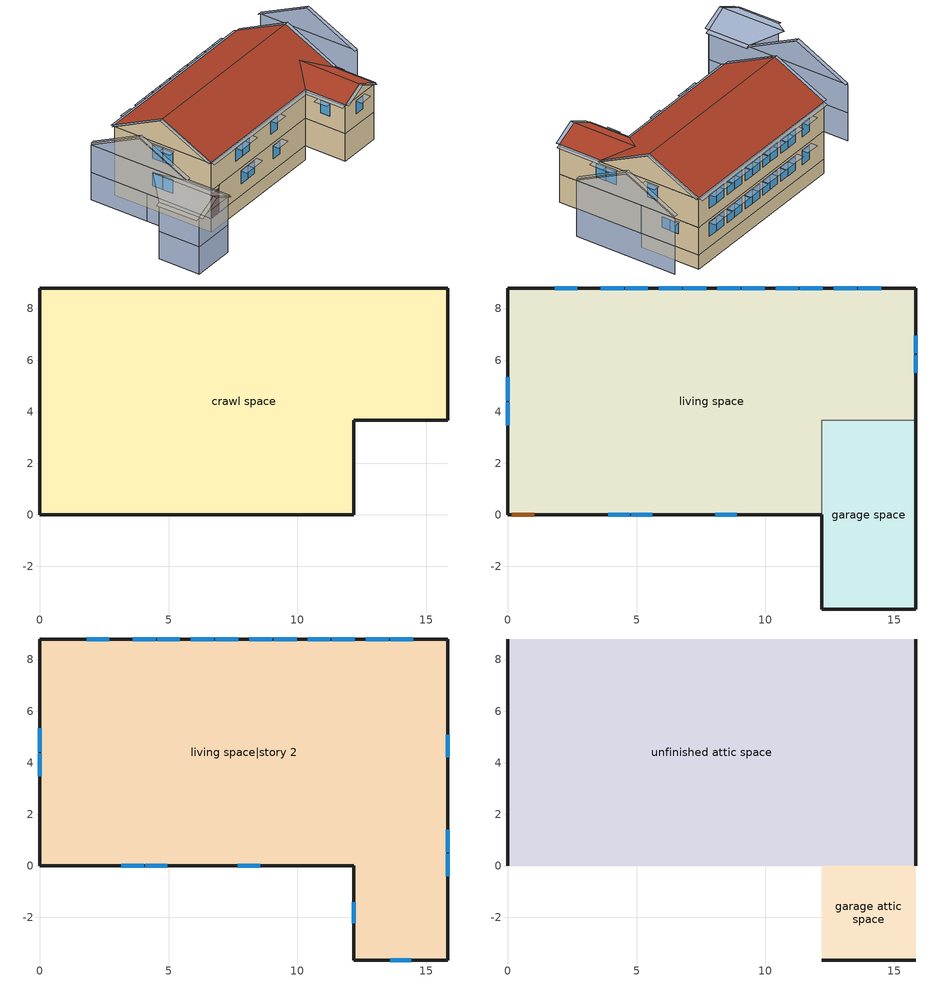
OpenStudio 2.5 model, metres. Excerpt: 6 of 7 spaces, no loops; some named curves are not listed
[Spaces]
crawl space
 floor foundation (FloorFndGrndCS): 0,0 0,8.8 15.84,8.8 15.84,3.66 12.18,3.66 12.18,0 z-1.22
 wall foundation (WallFndGrndCS): 0,8.8 0,0 12.18,0 12.18,3.66 15.84,3.66 15.84,8.8 0,8.8 z-1.22:0
garage space
 floor foundation (FloorFndGrndUnfinSlab): 12.18,-3.66 12.18,3.66 15.84,3.66 15.84,-3.66 z0
 wall outside (WallExtUninsUnfin): 12.18,0 12.18,-3.66 15.84,-3.66 15.84,3.66 z0:2.44
 wall to living space (WallIntFinInsUnfin Reversed): 15.84,3.66 12.18,3.66 12.18,0 z0:2.44
living space
 floor to crawl space (FloorCSInsFin Reversed): 0,0 0,8.8 15.84,8.8 15.84,3.66 12.18,3.66 12.18,0 z0
 wall outside (WallExtInsFin): 15.84,3.66 15.84,8.8 0,8.8 0,0 0.13,0 1.05,0 12.18,0 z0:2.44
 window (WindowConstruction): 3.9,0 4.73,0 / 4.79,0 5.62,0 / 8.06,0 8.88,0 z1.03:2.13; 14.49,8.8 13.61,8.8 / 13.54,8.8 12.66,8.8 / 12.23,8.8 11.34,8.8 / 11.28,8.8 10.39,8.8 / 9.97,8.8 9.08,8.8 / 9.02,8.8 8.13,8.8 / 7.71,8.8 6.82,8.8 / 6.76,8.8 5.87,8.8 / 5.44,8.8 4.56,8.8 / 4.49,8.8 3.61,8.8 / 2.71,8.8 1.82,8.8 z0.95:2.13; 0,5.33 0,4.43 / 0,4.37 0,3.47 z0.94:2.13; 15.84,5.51 15.84,6.2 / 15.84,6.26 15.84,6.94 z1.22:2.13
 door (Door): 0.15,0 1.02,0 z0:2.13
living space|story 2
 floor to garage space (FloorFinInsUnfin): 15.84,3.66 15.84,-3.66 12.18,-3.66 12.18,3.66 z2.44
 floor to living space (FloorFinUninsFin): 15.84,8.8 15.84,3.66 12.18,3.66 12.18,0 0,0 0,8.8 z2.44
 wall outside (WallExtInsFin): 0,8.8 0,0 12.18,0 12.18,-3.66 15.84,-3.66 15.84,8.8 0,8.8 z2.44:4.88
 window (WindowConstruction): 13.6,-3.66 14.42,-3.66 / 12.18,-1.42 12.18,-2.24 z3.48:4.57; 3.17,0 4.03,0 / 4.09,0 4.95,0 / 7.69,0 8.55,0 z3.42:4.57; 14.49,8.8 13.61,8.8 / 13.54,8.8 12.66,8.8 / 12.23,8.8 11.34,8.8 / 11.28,8.8 10.39,8.8 / 9.97,8.8 9.08,8.8 / 9.02,8.8 8.13,8.8 / 7.71,8.8 6.82,8.8 / 6.76,8.8 5.87,8.8 / 5.44,8.8 4.56,8.8 / 4.49,8.8 3.61,8.8 / 2.71,8.8 1.82,8.8 z3.39:4.57; 0,5.33 0,4.43 / 0,4.37 0,3.47 z3.38:4.57; 15.84,-0.41 15.84,0.46 / 15.84,0.53 15.84,1.4 / 15.84,4.21 15.84,5.08 z3.41:4.57
unfinished attic space
 floor to living space|story 2 (FloorFinInsUnfinAttic): 15.84,8.8 15.84,0 0,0 0,8.8 z4.88
 wall outside (WallExtUninsUnfin): 0,4.4,7.08 0,8.8,4.88 0,0,4.88; 15.84,4.4,7.08 15.84,0,4.88 15.84,8.8,4.88
 roof outside (RoofUnfinInsExt): 0,4.4,7.23 15.84,4.4,7.23 15.84,8.8,5.03 0,8.8,5.03; 0,4.4,7.23 0,0,5.03 12.18,0,5.03 14.01,1.83,5.94 15.84,0,5.03 15.84,4.4,7.23
garage attic space
 floor to living space|story 2 (FloorFinInsUnfinAttic): 12.18,-3.66 12.18,0 15.84,0 15.84,-3.66 z4.88
 wall outside (WallExtUninsUnfin): 12.18,-3.66,4.88 15.84,-3.66,4.88 14.01,-3.66,5.79
 roof outside (RoofUnfinInsExt): 12.18,0,5.03 12.18,-3.66,5.03 14.01,-3.66,5.94 14.01,1.83,5.94; 15.84,0,5.03 14.01,1.83,5.94 14.01,-3.66,5.94 15.84,-3.66,5.03
shading: -6.71,0 -6.71,-3.66 / -6.71,-3.66 -3.05,-3.66 / -3.05,-3.66 -3.05,8.8 / 18.89,8.8 18.89,0 z2.44:4.88; -6.71,0 -6.71,-3.66 / -6.71,-3.66 -3.05,-3.66 / -3.05,-3.66 -3.05,3.66 / -3.05,3.66 -3.05,8.8 / 18.89,8.8 18.89,0 z0:2.44; 11.88,0,4.88 11.88,-3.66,4.88 12.18,-3.66,5.03 12.18,0,5.03; 12.18,-3.96,5.03 14.01,-3.96,5.94 14.01,-3.66,5.94 12.18,-3.66,5.03; -0.3,8.8,5.03 -0.3,4.4,7.23 0,4.4,7.23 0,8.8,5.03; 16.14,4.4,7.23 16.14,8.8,5.03 15.84,8.8,5.03 15.84,4.4,7.23; 15.84,9.1,4.88 0,9.1,4.88 0,8.8,5.03 15.84,8.8,5.03; -0.3,4.4,7.23 -0.3,0,5.03 0,0,5.03 0,4.4,7.23; 0,-0.3,4.88 12.18,-0.3,4.88 12.18,0,5.03 0,0,5.03; 16.14,0,5.03 16.14,4.4,7.23 15.84,4.4,7.23 15.84,0,5.03; 16.14,-3.66,4.88 16.14,0,4.88 15.84,0,5.03 15.84,-3.66,5.03; 14.01,-3.96,5.94 15.84,-3.96,5.03 15.84,-3.66,5.03 14.01,-3.66,5.94; -3.05,4.4,7.08 -3.05,0,4.88 -3.05,8.8,4.88; -3.05,0,5.03 -4.88,1.83,5.94 -4.88,-3.66,5.94 -3.05,-3.66,5.03; -6.71,-3.66,4.88 -3.05,-3.66,4.88 -4.88,-3.66,5.79; -6.71,0,5.03 -6.71,-3.66,5.03 -4.88,-3.66,5.94 -4.88,1.83,5.94; -7.01,0,4.88 -7.01,-3.66,4.88 -6.71,-3.66,5.03 -6.71,0,5.03; -6.71,-3.96,5.03 -4.88,-3.96,5.94 -4.88,-3.66,5.94 -6.71,-3.66,5.03; -2.74,4.4,7.23 -2.74,8.8,5.03 -3.05,8.8,5.03 -3.05,4.4,7.23; -2.74,0,5.03 -2.74,4.4,7.23 -3.05,4.4,7.23 -3.05,0,5.03; -2.74,-3.66,4.88 -2.74,0,4.88 -3.05,0,5.03 -3.05,-3.66,5.03; -4.88,-3.96,5.94 -3.05,-3.96,5.03 -3.05,-3.66,5.03 -4.88,-3.66,5.94; 18.89,4.4,7.08 18.89,8.8,4.88 18.89,0,4.88; 18.58,4.4,7.23 18.58,0,5.03 18.89,0,5.03 18.89,4.4,7.23; 18.58,8.8,5.03 18.58,4.4,7.23 18.89,4.4,7.23 18.89,8.8,5.03; 7.98,8.8 9.17,8.8 9.17,9.41 7.98,9.41 z4.72; 5.77,0 4.64,0 4.64,-0.61 5.77,-0.61 z2.29; 3.45,8.8 4.65,8.8 4.65,9.41 3.45,9.41 z4.72; 6.67,8.8 7.86,8.8 7.86,9.41 6.67,9.41 z4.72; 10.24,8.8 11.43,8.8 11.43,9.41 10.24,9.41 z4.72; 4.88,0 3.75,0 3.75,-0.61 4.88,-0.61 z2.29; 4.18,0 3.01,0 3.01,-0.61 4.18,-0.61 z4.72; 14.57,-3.66 13.45,-3.66 13.45,-4.27 14.57,-4.27 z4.72; 13.45,8.8 14.65,8.8 14.65,9.41 13.45,9.41 z4.72; 8.7,0 7.54,0 7.54,-0.61 8.7,-0.61 z4.72; 10.24,8.8 11.43,8.8 11.43,9.41 10.24,9.41 z2.29; 5.11,0 3.94,0 3.94,-0.61 5.11,-0.61 z4.72; 9.04,0 7.9,0 7.9,-0.61 9.04,-0.61 z2.29; 12.5,8.8 13.7,8.8 13.7,9.41 12.5,9.41 z4.72; 11.19,8.8 12.38,8.8 12.38,9.41 11.19,9.41 z4.72; 3.45,8.8 4.65,8.8 4.65,9.41 3.45,9.41 z2.29; 8.93,8.8 10.12,8.8 10.12,9.41 8.93,9.41 z4.72; 5.72,8.8 6.91,8.8 6.91,9.41 5.72,9.41 z4.72; 7.98,8.8 9.17,8.8 9.17,9.41 7.98,9.41 z2.29; 4.4,8.8 5.6,8.8 5.6,9.41 4.4,9.41 z4.72; 1.67,8.8 2.86,8.8 2.86,9.41 1.67,9.41 z4.72; 13.45,8.8 14.65,8.8 14.65,9.41 13.45,9.41 z2.29; 12.5,8.8 13.7,8.8 13.7,9.41 12.5,9.41 z2.29; 11.19,8.8 12.38,8.8 12.38,9.41 11.19,9.41 z2.29; 8.93,8.8 10.12,8.8 10.12,9.41 8.93,9.41 z2.29; 6.67,8.8 7.86,8.8 7.86,9.41 6.67,9.41 z2.29; 5.72,8.8 6.91,8.8 6.91,9.41 5.72,9.41 z2.29; 15.84,6.35 15.84,5.36 16.45,5.36 16.45,6.35 z2.29; 4.4,8.8 5.6,8.8 5.6,9.41 4.4,9.41 z2.29; 1.67,8.8 2.86,8.8 2.86,9.41 1.67,9.41 z2.29; 0,4.28 0,5.48 -0.61,5.48 -0.61,4.28 z4.72; 0,4.28 0,5.48 -0.61,5.48 -0.61,4.28 z2.29; 0,3.32 0,4.52 -0.61,4.52 -0.61,3.32 z4.72; 12.18,-2.39 12.18,-1.27 11.57,-1.27 11.57,-2.39 z4.72; 0,3.32 0,4.52 -0.61,4.52 -0.61,3.32 z2.29; 15.84,0.62 15.84,-0.56 16.45,-0.56 16.45,0.62 z4.72; 15.84,7.1 15.84,6.11 16.45,6.11 16.45,7.1 z2.29; 15.84,1.55 15.84,0.37 16.45,0.37 16.45,1.55 z4.72; 15.84,5.23 15.84,4.06 16.45,4.06 16.45,5.23 z4.72
[Building]
Building: North Axis {deg}=315; Standards Number of Stories=2; Standards Number of Above Ground Stories=2; Standards Building Type=singlefamilydetached; Standards Number of Living Units=1
[Site]
Denver Intl Ap_CO_USA: Latitude {deg}=39.83; Longitude {deg}=-104.65; Time Zone {hr}=-7; Elevation {m}=1650; Terrain=Suburbs
[ClimateZones]
Climate Zone Institution Name 2=Building America; Climate Zone Document Year 2=0; Climate Zone Value 2=Cold
[Site:WaterMainsTemperature]
Calculation Method=Correlation; Annual Average Outdoor Air Temperature {C}=10.8753; Maximum Difference In Monthly Average Outdoor Air Temperatures {deltaC}=23.1524
[Site:GroundTemperature:Deep]
10.8753, 10.8753, 10.8753, 10.8753, 10.8753, 10.8753, 10.8753, 10.8753, 10.8753, 10.8753, 10.8753, 10.8753
[Material] Roughness=Rough
Name | Thickness {m} | Conductivity {W/m-K} | Density {kg/m3} | Specific Heat {J/kg-K} | Thermal Absorptance | Solar Absorptance | Visible Absorptance
FloorUAAdditionalCeilingIns | 0.12827 | 0.0411113 | 16.02 | 1046.75
FloorUATrussandIns | 0.0889 | 0.0436674 | 50.7834 | 1165.1
Drywall 0.5 in. | 0.0127 | 0.160291 | 801 | 837.4 | 0.9 | 0.5 | 0.1
Asphalt Shingles, Medium | 0.009525 | 0.162714 | 1121.4 | 1465.45 | 0.91 | 0.85 | 0.85
RoofSheathing | 0.01905 | 0.115458 | 512.64 | 1214.23
RoofUARoofIns | 0.18415 | 8.02397 | 37.0049 | 1207.88
FoundationExtVertIns | 0.051816 | 0.029427 | 32.04 | 1214.23
Concrete 8 in.; FootingMaterial | 0.2032 | 1.31141 | 2242.8 | 837.4 | 0.9
Concrete 8 in. 1 | 0.1016 | 1.31141 | 2242.8 | 837.4 | 0.9
FloorIns | 0.23495 | 2.59817 | 67.691 | 1210.98
Wood Floor | 0.015875 | 0.115458 | 544.68 | 1214.23
Floor Covering | 0.0127 | 0.0433444 | 54.468 | 1339.84 | 0.9 | 0.9
FloorIns 1 | 0.1397 | 0.0489548 | 106.365 | 1151.69
FloorFinStudAndAirFloor | 0.1397 | 0.557395 | 67.691 | 1210.98
Vinyl, Light | 0.009525 | 0.089435 | 177.822 | 1046.75 | 0.9 | 0.3 | 0.3
WallSheathing | 0.0127 | 0.115458 | 512.64 | 1214.23
WallStudAndCavity | 0.0889 | 0.054245 | 162.403 | 1178.92
WallStudAndCavity 1 | 0.0889 | 0.0548529 | 162.403 | 1178.92
WallStudAndCavity 2 | 0.0889 | 0.393744 | 83.0341 | 1211.67
WallStudAndCavity 3 | 0.0889 | 0.397942 | 83.0341 | 1211.67
residential furniture material living space|story 2 | 0.1524 | 0.115458 | 640.8 | 1214.23 | 0.9 | 0.6 | 0.1
DoorMaterial | 0.04445 | 0.0612267 | 512.64 | 1214.23
[Construction]
FloorFinInsUnfinAttic: FloorUAAdditionalCeilingIns, FloorUATrussandIns, Drywall 0.5 in.
RoofUnfinInsExt: Asphalt Shingles, Medium, RoofSheathing, RoofUARoofIns
WallFndGrndCS: Concrete 8 in.
FloorFndGrndCS; FloorFndGrndUnfinSlab: Concrete 8 in. 1
FloorCSInsFin Reversed: Floor Covering, Wood Floor, RoofSheathing, FloorIns
FootingConstruction: FootingMaterial
FloorFinInsUnfin: FloorIns 1, RoofSheathing, Wood Floor, Floor Covering
FloorFinUninsFin: Drywall 0.5 in., FloorFinStudAndAirFloor, RoofSheathing, Wood Floor, Floor Covering
WallExtInsFin: Vinyl, Light, WallSheathing, WallStudAndCavity, Drywall 0.5 in.
WallIntFinInsUnfin Reversed: WallStudAndCavity 1, WallSheathing
WallExtUninsUnfin: Vinyl, Light, WallSheathing, WallStudAndCavity 2
WallIntFinUninsFin: WallStudAndCavity 3, Drywall 0.5 in.
residential furniture construction living space|story 2; residential furniture construction garage space; residential furniture construction living space: residential furniture material living space|story 2
WindowConstruction: WindowMaterial
Door: DoorMaterial
[WindowMaterial:Shade]
CoolingShade: Solar Transmittance=0.999; Solar Reflectance=0.00099; Visible Transmittance=0.999; Visible Reflectance=0.00099; Thermal Hemispherical Emissivity=1e-005; Thermal Transmittance=0.999; Thickness {m}=0.0001; Conductivity {W/m-K}=10000; Shade to Glass Distance {m}=0.001; Top Opening Multiplier=0; Bottom Opening Multiplier=0; Left-Side Opening Multiplier=0; Right-Side Opening Multiplier=0; Airflow Permeability=0
[WindowMaterial:SimpleGlazingSystem]
WindowMaterial: U-Factor {W/m2-K}=2.10086; Solar Heat Gain Coefficient=0.21
[BuildingUnit] Building Unit Type=Residential
EPWWeatherInfo; unit 1
[ThermalZone] Use Ideal Air Loads=No
living zone: Thermostat=living zone temperature setpoint
garage zone; unfinished attic zone; crawl zone: 
res ds_1 ret air zone: Volume {m3}=3.82277
[Sizing:Zone] Zone Cooling Design Supply Air Temperature Input Method=SupplyAirTemperature; Zone Cooling Design Supply Air Temperature {C}=14; Zone Cooling Design Supply Air Temperature Difference {deltaC}=11.11; Zone Heating Design Supply Air Temperature Input Method=SupplyAirTemperature; Zone Heating Design Supply Air Temperature {C}=40; Zone Heating Design Supply Air Temperature Difference {deltaC}=11.11; Zone Cooling Design Supply Air Humidity Ratio {kg-H2O/kg-air}=0.0085; Zone Heating Design Supply Air Humidity Ratio {kg-H2O/kg-air}=0.008; Cooling Design Air Flow Method=DesignDay; Heating Design Air Flow Method=DesignDay; Account for Dedicated Outdoor Air System=No; Dedicated Outdoor Air System Control Strategy=NeutralSupplyAir; Dedicated Outdoor Air Low Setpoint Temperature for Design {C}=autosize; Dedicated Outdoor Air High Setpoint Temperature for Design {C}=autosize
garage zone; unfinished attic zone; crawl zone; res ds_1 ret air zone
[Space]
Name | Space Type | Thermal Zone | Building Unit
garage space | Space Type 1 | garage zone
living space; living space|story 2 | Space Type 2 | living zone | unit 1
unfinished attic space; garage attic space | Space Type 3 | unfinished attic zone
crawl space | Space Type 4 | crawl zone
res ds_1 ret air space |  | res ds_1 ret air zone
[SpaceType]
Name | Standards Space Type
Space Type 1 | garage
Space Type 2 | living
Space Type 3 | unfinished attic
Space Type 4 | crawlspace
[People:Definition] Number of People Calculation Method=People; Fraction Radiant=0.319734; Sensible Heat Fraction=0.573; Carbon Dioxide Generation Rate {m3/s-W}=0; Enable ASHRAE 55 Comfort Warnings=No; Mean Radiant Temperature Calculation Type=ZoneAveraged
Name | Number of People {people}
residential occupants|living space|story 2 | 1.77004
residential occupants|living space | 1.45996
[People] Number of People Schedule=residential occupants schedule; Activity Level Schedule=Schedule Ruleset 1; Multiplier=1
Name | People Definition | Space or SpaceType
residential occupants|living space|story 2 | residential occupants|living space|story 2 | living space|story 2
residential occupants|living space | residential occupants|living space | living space
[Foundation:Kiva] Wall Height Above Grade {m}=0.2032; Wall Depth Below Slab {m}=0.2032
Name | Exterior Vertical Insulation Material | Exterior Vertical Insulation Depth {m} | Footing Wall Construction
Foundation Kiva 1 | FoundationExtVertIns | 1.2192
Foundation Kiva 2 |  |  | FootingConstruction
[Foundation:Kiva:Settings]
Soil Conductivity {W/m-K}=1.731; Soil Density {kg/m3}=1842.3; Soil Specific Heat {J/kg-K}=418.7; Ground Solar Absorptivity=0.9; Ground Thermal Absorptivity=0.9; Ground Surface Roughness {m}=0.03; Far-Field Width {m}=40; Deep-Ground Boundary Condition=ZeroFlux; Deep-Ground Depth {m}=40; Minimum Cell Dimension {m}=0.02; Maximum Cell Growth Coefficient=1.5; Simulation Timestep=Hourly
[SurfaceProperty:ExposedFoundationPerimeter] Exposed Perimeter Calculation Method=TotalExposedPerimeter
Name | Total Exposed Perimeter {m}
Surface 28 | 49.2734
Surface 1 | 3.6576
[InternalMass:Definition] Design Level Calculation Method=SurfaceArea
Name | Construction | Surface Area {m2}
living space|story 2 Partition | WallIntFinUninsFin | 152.733
living space Partition | WallIntFinUninsFin | 125.977
residential furniture mass living space|story 2 | residential furniture construction living space|story 2 | 61.093
residential furniture mass garage space | residential furniture construction garage space | 2.67561
residential furniture mass living space | residential furniture construction living space | 50.3906
[InternalMass] Multiplier=1
Name | Internal Mass Definition | Space or SpaceType
living space|story 2 Partition | living space|story 2 Partition | living space|story 2
living space Partition | living space Partition | living space
residential furniture mass living space|story 2 | residential furniture mass living space|story 2 | living space|story 2
residential furniture mass garage space | residential furniture mass garage space | garage space
residential furniture mass living space | residential furniture mass living space | living space
[ShadingControl]
WindowShadingControl: Shading Type=InteriorShade; Shading Device Material=CoolingShade; Shading Control Type=OnIfScheduleAllows; Schedule=Window shading schedule; Shading Control Is Scheduled=Yes
[AvailabilityManager:DifferentialThermostat]
res solar hot water useful energy: Temperature Difference On Limit {deltaC}=0; Temperature Difference Off Limit {deltaC}=0
[Coil:Heating:DX:MultiSpeed:StageData]
Gross Rated Heating Capacity {W}=8616.29; Gross Rated Heating COP {W/W}=5.13214; Rated Air Flow Rate {m3/s}=0.518448; Rated Supply Air Fan Power Per Volume Flow Rate {W/(m3/s)}=773.3; Heating Capacity Function of Temperature Curve=HP_Heat-Cap-fT1; Heating Capacity Function of Flow Fraction Curve=HP_Heat-CAP-fFF1; Energy Input Ratio Function of Temperature Curve=HP_Heat-EIR-fT1; Energy Input Ratio Function of Flow Fraction Curve=HP_Heat-EIR-fFF1; Part Load Fraction Correlation Curve=HP_Heat-PLF-fPLR1; Rated Waste Heat Fraction of Power Input=0.2; Waste Heat Function of Temperature Curve=ConstantBiquadratic
[ThermostatSetpoint:DualSetpoint]
living zone temperature setpoint: Heating Setpoint Temperature Schedule=residential heating setpoint; Cooling Setpoint Temperature Schedule=residential cooling setpoint
[ElectricEquipment:Definition] Design Level Calculation Method=EquipmentLevel
Name | Design Level {W} | Fraction Latent | Fraction Radiant | Fraction Lost
residential refrigerator | 65.0889 | 0 | 0 | 0
residential range electric | 41.8839 | 0.3 | 0.24 | 0.3
residential misc plug loads|living space|story 2 | 266.745 | 0.021 | 0.558 | 0.049
residential misc plug loads|living space | 220.016 | 0.021 | 0.558 | 0.049
res infil_1 house fan; res infil_1 range fan; res infil_1 bath fan | 0 | 0 | 0 | 1
[ElectricEquipment]
Name | Electric Equipment Definition | Space or SpaceType | Schedule
residential refrigerator | residential refrigerator | living space|story 2 | residential refrigerator schedule
residential range electric | residential range electric | living space|story 2 | residential range gas|false schedule
residential misc plug loads|living space|story 2 | residential misc plug loads|living space|story 2 | living space|story 2 | residential misc plug loads schedule
residential misc plug loads|living space | residential misc plug loads|living space | living space | residential misc plug loads schedule
res infil_1 house fan | res infil_1 house fan | living space|story 2 | Always On Discrete
res infil_1 range fan | res infil_1 range fan | living space|story 2 | Always On Discrete
res infil_1 bath fan | res infil_1 bath fan | living space|story 2 | Always On Discrete
[OtherEquipment:Definition] Design Level Calculation Method=EquipmentLevel
Name | Design Level {W} | Fraction Latent | Fraction Radiant | Fraction Lost
residential range gas | 438.989 | 0.2 | 0.18 | 0.5
res ds_1 sup s lk to lv equip; res ds_1 sup lat lk to lv equip; res ds_1 sup d cn to lv equip; res ds_1 sup d cn to ah equip; res ds_1 ret d cn to pl equip; res ds_1 ret d cn to ah equip; res ds_1 sup s lk to ah equip; res ds_1 sup lat lk to ah equip; res ds_1 ret s lk equip; res ds_1 ret lat lk equip | 0
[OtherEquipment]
Name | Other Equipment Definition | Space or SpaceType | Schedule | Fuel Type
residential range gas | residential range gas | living space|story 2 | residential range gas|false schedule | NaturalGas
res ds_1 sup s lk to lv equip | res ds_1 sup s lk to lv equip | living space|story 2 | Always On Discrete | None
res ds_1 sup lat lk to lv equip | res ds_1 sup lat lk to lv equip | living space|story 2 | Always On Discrete | None
res ds_1 sup d cn to lv equip | res ds_1 sup d cn to lv equip | living space|story 2 | Always On Discrete | None
res ds_1 sup d cn to ah equip | res ds_1 sup d cn to ah equip | crawl space | Always On Discrete | None
res ds_1 ret d cn to pl equip | res ds_1 ret d cn to pl equip | res ds_1 ret air space | Always On Discrete | None
res ds_1 ret d cn to ah equip | res ds_1 ret d cn to ah equip | crawl space | Always On Discrete | None
res ds_1 sup s lk to ah equip | res ds_1 sup s lk to ah equip | crawl space | Always On Discrete | None
res ds_1 sup lat lk to ah equip | res ds_1 sup lat lk to ah equip | crawl space | Always On Discrete | None
res ds_1 ret s lk equip | res ds_1 ret s lk equip | res ds_1 ret air space | Always On Discrete | None
res ds_1 ret lat lk equip | res ds_1 ret lat lk equip | res ds_1 ret air space | Always On Discrete | None
[Lights:Definition] Design Level Calculation Method=LightingLevel; Fraction Radiant=0.6; Fraction Visible=0.2; Return Air Fraction=0
Name | Lighting Level {W}
residential lighting living space|story 2 | 323.559
residential lighting living space | 266.877
residential lighting garage space | 9.35059
[Lights] Schedule=residential lighting schedule; Fraction Replaceable=1
Name | Lights Definition | Space or SpaceType
residential lighting living space|story 2 | residential lighting living space|story 2 | living space|story 2
residential lighting living space | residential lighting living space | living space
residential lighting garage space | residential lighting garage space | garage space
[Exterior:Lights:Definition]
residential lighting exterior: Design Level {W}=131.041
[Exterior:Lights]
residential lighting exterior: Exterior Lights Definition=residential lighting exterior; Schedule=residential lighting schedule
[SpaceInfiltration:EffectiveLeakageArea] Schedule=Always On Discrete
Name | Space or SpaceType | Effective Air Leakage Area {cm2} | Stack Coefficient | Wind Coefficient
res infil|garage space | garage space | 90.5149 | 0.000129067 | 4.38083e-05
res infil|unfinished attic space | unfinished attic space | 5086 | 0.00016346 | 2.40026e-05
res infil|garage attic space | garage attic space | 5086 | 0.00016346 | 2.40026e-05
[SpaceInfiltration:DesignFlowRate] Space or SpaceType=living space|story 2; Schedule=Always On Discrete; Design Flow Rate Calculation Method=Flow/Space; Design Flow Rate {m3/s}=0
res nv_1 flow; res infil_1 flow
[ZoneMixing] Schedule=Always On Continuous; Design Flow Rate Calculation Method=Flow/Zone; Design Flow Rate {m3/s}=0
Name | Zone | Source Zone
res ds_1 ah to liv mix | living zone | crawl zone
res ds_1 liv to ah mix | crawl zone | living zone
[Schedule:Ruleset]
Name | Default Day Schedule
residential occupants schedule | Schedule Day 1
Schedule Ruleset 1 | Schedule Day 2
Window shading schedule | Schedule Day 3
residential heating setpoint | Schedule Day 5
residential cooling setpoint | Schedule Day 6
residential refrigerator schedule | Schedule Day 8
residential range gas|false schedule | Schedule Day 9
residential lighting schedule | Schedule Day 10
residential misc plug loads schedule | Schedule Day 11
[Schedule:Day]
Schedule Day 1; Schedule Day 3; Schedule Day 5; Schedule Day 6; Schedule Day 8; Schedule Day 9; Schedule Day 10; Schedule Day 11: 24, 0, 0
residential occupants schedule allday1; residential occupants schedule allday2; residential occupants schedule allday3; residential occupants schedule allday4; residential occupants schedule allday5; residential occupants schedule allday6; residential occupants schedule allday7; residential occupants schedule allday8; residential occupants schedule allday9; residential occupants schedule allday10; residential occupants schedule allday11; residential occupants schedule allday12: 1, 0, 1, 2, 0, 1, 3, 0, 1, 4, 0, 1, 5, 0, 1, 6, 0, 1, 7, 0, 1, 8, 0, 0.88, 9, 0, 0.41, 10, 0, 0.24, 11, 0, 0.24, 12, 0, 0.24, 13, 0, 0.24, 14, 0, 0.24, 15, 0, 0.24, 16, 0, 0.24, 17, 0, 0.29, 18, 0, 0.55, 19, 0, 0.9, 20, 0, 0.9, 21, 0, 0.9, 22, 0, 1, 23, 0, 1, 24, 0, 1
Schedule Day 2: 24, 0, 112.539
Window shading schedule allday1; Window shading schedule allday2; Window shading schedule allday3; Window shading schedule allday4; Window shading schedule allday11; Window shading schedule allday12: 1, 0, 0, 2, 0, 0, 3, 0, 0, 4, 0, 0, 5, 0, 0, 6, 0, 0, 7, 0, 0, 8, 0, 0, 9, 0, 0, 10, 0, 0, 11, 0, 0, 12, 0, 0, 13, 0, 0, 14, 0, 0, 15, 0, 0, 16, 0, 0, 17, 0, 0, 18, 0, 0, 19, 0, 0, 20, 0, 0, 21, 0, 0, 22, 0, 0, 23, 0, 0, 24, 0, 0
Window shading schedule allday5; Window shading schedule allday6; Window shading schedule allday7; Window shading schedule allday8; Window shading schedule allday9; Window shading schedule allday10: 1, 0, 1, 2, 0, 1, 3, 0, 1, 4, 0, 1, 5, 0, 1, 6, 0, 1, 7, 0, 1, 8, 0, 1, 9, 0, 1, 10, 0, 1, 11, 0, 1, 12, 0, 1, 13, 0, 1, 14, 0, 1, 15, 0, 1, 16, 0, 1, 17, 0, 1, 18, 0, 1, 19, 0, 1, 20, 0, 1, 21, 0, 1, 22, 0, 1, 23, 0, 1, 24, 0, 1
residential heating setpoint allday1; residential heating setpoint allday2; residential heating setpoint allday3; residential heating setpoint allday4; residential heating setpoint allday5; residential heating setpoint allday6; residential heating setpoint allday7; residential heating setpoint allday8; residential heating setpoint allday9; residential heating setpoint allday10; residential heating setpoint allday11; residential heating setpoint allday12: 1, 0, 21.6667, 2, 0, 21.6667, 3, 0, 21.6667, 4, 0, 21.6667, 5, 0, 21.6667, 6, 0, 21.6667, 7, 0, 21.6667, 8, 0, 21.6667, 9, 0, 21.6667, 10, 0, 21.6667, 11, 0, 21.6667, 12, 0, 21.6667, 13, 0, 21.6667, 14, 0, 21.6667, 15, 0, 21.6667, 16, 0, 21.6667, 17, 0, 21.6667, 18, 0, 21.6667, 19, 0, 21.6667, 20, 0, 21.6667, 21, 0, 21.6667, 22, 0, 21.6667, 23, 0, 21.6667, 24, 0, 21.6667
residential cooling setpoint allday1; residential cooling setpoint allday2; residential cooling setpoint allday3; residential cooling setpoint allday4; residential cooling setpoint allday5; residential cooling setpoint allday6; residential cooling setpoint allday7; residential cooling setpoint allday8; residential cooling setpoint allday9; residential cooling setpoint allday10; residential cooling setpoint allday11; residential cooling setpoint allday12: 1, 0, 24.4444, 2, 0, 24.4444, 3, 0, 24.4444, 4, 0, 24.4444, 5, 0, 24.4444, 6, 0, 24.4444, 7, 0, 24.4444, 8, 0, 24.4444, 9, 0, 24.4444, 10, 0, 24.4444, 11, 0, 24.4444, 12, 0, 24.4444, 13, 0, 24.4444, 14, 0, 24.4444, 15, 0, 24.4444, 16, 0, 24.4444, 17, 0, 24.4444, 18, 0, 24.4444, 19, 0, 24.4444, 20, 0, 24.4444, 21, 0, 24.4444, 22, 0, 24.4444, 23, 0, 24.4444, 24, 0, 24.4444
residential refrigerator schedule allday1; residential refrigerator schedule allday12: 1, 0, 0.610949, 2, 0, 0.595675, 3, 0, 0.580401, 4, 0, 0.565128, 5, 0, 0.549854, 6, 0, 0.549854, 7, 0, 0.580401, 8, 0, 0.610949, 9, 0, 0.626223, 10, 0, 0.626223, 11, 0, 0.610949, 12, 0, 0.610949, 13, 0, 0.641496, 14, 0, 0.641496, 15, 0, 0.641496, 16, 0, 0.626223, 17, 0, 0.672044, 18, 0, 0.733139, 19, 0, 0.763686, 20, 0, 0.733139, 21, 0, 0.717865, 22, 0, 0.702591, 23, 0, 0.672044, 24, 0, 0.626223
residential refrigerator schedule allday2: 1, 0, 0.609489, 2, 0, 0.594252, 3, 0, 0.579015, 4, 0, 0.563777, 5, 0, 0.54854, 6, 0, 0.54854, 7, 0, 0.579015, 8, 0, 0.609489, 9, 0, 0.624726, 10, 0, 0.624726, 11, 0, 0.609489, 12, 0, 0.609489, 13, 0, 0.639964, 14, 0, 0.639964, 15, 0, 0.639964, 16, 0, 0.624726, 17, 0, 0.670438, 18, 0, 0.731387, 19, 0, 0.761861, 20, 0, 0.731387, 21, 0, 0.71615, 22, 0, 0.700912, 23, 0, 0.670438, 24, 0, 0.624726
residential refrigerator schedule allday3; residential refrigerator schedule allday4; residential refrigerator schedule allday5: 1, 0, 0.791241, 2, 0, 0.77146, 3, 0, 0.751679, 4, 0, 0.731898, 5, 0, 0.712117, 6, 0, 0.712117, 7, 0, 0.751679, 8, 0, 0.791241, 9, 0, 0.811022, 10, 0, 0.811022, 11, 0, 0.791241, 12, 0, 0.791241, 13, 0, 0.830803, 14, 0, 0.830803, 15, 0, 0.830803, 16, 0, 0.811022, 17, 0, 0.870365, 18, 0, 0.949489, 19, 0, 0.989051, 20, 0, 0.949489, 21, 0, 0.929708, 22, 0, 0.909927, 23, 0, 0.870365, 24, 0, 0.811022
residential refrigerator schedule allday6; residential refrigerator schedule allday7; residential refrigerator schedule allday8; residential refrigerator schedule allday9: 1, 0, 0.8, 2, 0, 0.78, 3, 0, 0.76, 4, 0, 0.74, 5, 0, 0.72, 6, 0, 0.72, 7, 0, 0.76, 8, 0, 0.8, 9, 0, 0.82, 10, 0, 0.82, 11, 0, 0.8, 12, 0, 0.8, 13, 0, 0.84, 14, 0, 0.84, 15, 0, 0.84, 16, 0, 0.82, 17, 0, 0.88, 18, 0, 0.96, 19, 0, 1, 20, 0, 0.96, 21, 0, 0.94, 22, 0, 0.92, 23, 0, 0.88, 24, 0, 0.82
residential refrigerator schedule allday10: 1, 0, 0.679562, 2, 0, 0.662573, 3, 0, 0.645584, 4, 0, 0.628595, 5, 0, 0.611606, 6, 0, 0.611606, 7, 0, 0.645584, 8, 0, 0.679562, 9, 0, 0.696551, 10, 0, 0.696551, 11, 0, 0.679562, 12, 0, 0.679562, 13, 0, 0.71354, 14, 0, 0.71354, 15, 0, 0.71354, 16, 0, 0.696551, 17, 0, 0.747518, 18, 0, 0.815474, 19, 0, 0.849453, 20, 0, 0.815474, 21, 0, 0.798485, 22, 0, 0.781496, 23, 0, 0.747518, 24, 0, 0.696551
residential refrigerator schedule allday11: 1, 0, 0.675182, 2, 0, 0.658303, 3, 0, 0.641423, 4, 0, 0.624544, 5, 0, 0.607664, 6, 0, 0.607664, 7, 0, 0.641423, 8, 0, 0.675182, 9, 0, 0.692062, 10, 0, 0.692062, 11, 0, 0.675182, 12, 0, 0.675182, 13, 0, 0.708942, 14, 0, 0.708942, 15, 0, 0.708942, 16, 0, 0.692062, 17, 0, 0.742701, 18, 0, 0.810219, 19, 0, 0.843978, 20, 0, 0.810219, 21, 0, 0.793339, 22, 0, 0.77646, 23, 0, 0.742701, 24, 0, 0.692062
residential range gas|false schedule allday1; residential range gas|false schedule allday2; residential range gas|false schedule allday12: 1, 0, 0.0466667, 2, 0, 0.0466667, 3, 0, 0.0266667, 4, 0, 0.0266667, 5, 0, 0.0466667, 6, 0, 0.0733333, 7, 0, 0.166667, 8, 0, 0.28, 9, 0, 0.306667, 10, 0, 0.32, 11, 0, 0.28, 12, 0, 0.333333, 13, 0, 0.38, 14, 0, 0.306667, 15, 0, 0.38, 16, 0, 0.293333, 17, 0, 0.613333, 18, 0, 1, 19, 0, 0.78, 20, 0, 0.4, 21, 0, 0.233333, 22, 0, 0.166667, 23, 0, 0.106667, 24, 0, 0.0733333
residential range gas|false schedule allday3; residential range gas|false schedule allday5: 1, 0, 0.0421574, 2, 0, 0.0421574, 3, 0, 0.0240899, 4, 0, 0.0240899, 5, 0, 0.0421574, 6, 0, 0.0662473, 7, 0, 0.150562, 8, 0, 0.252944, 9, 0, 0.277034, 10, 0, 0.289079, 11, 0, 0.252944, 12, 0, 0.301124, 13, 0, 0.343282, 14, 0, 0.277034, 15, 0, 0.343282, 16, 0, 0.264989, 17, 0, 0.554069, 18, 0, 0.903373, 19, 0, 0.704631, 20, 0, 0.361349, 21, 0, 0.210787, 22, 0, 0.150562, 23, 0, 0.0963598, 24, 0, 0.0662473
residential range gas|false schedule allday4: 1, 0, 0.0419872, 2, 0, 0.0419872, 3, 0, 0.0239927, 4, 0, 0.0239927, 5, 0, 0.0419872, 6, 0, 0.0659799, 7, 0, 0.149954, 8, 0, 0.251923, 9, 0, 0.275916, 10, 0, 0.287912, 11, 0, 0.251923, 12, 0, 0.299909, 13, 0, 0.341896, 14, 0, 0.275916, 15, 0, 0.341896, 16, 0, 0.26392, 17, 0, 0.551832, 18, 0, 0.899727, 19, 0, 0.701787, 20, 0, 0.359891, 21, 0, 0.209936, 22, 0, 0.149954, 23, 0, 0.0959708, 24, 0, 0.0659799
residential range gas|false schedule allday6; residential range gas|false schedule allday9: 1, 0, 0.0378608, 2, 0, 0.0378608, 3, 0, 0.0216348, 4, 0, 0.0216348, 5, 0, 0.0378608, 6, 0, 0.0594956, 7, 0, 0.135217, 8, 0, 0.227165, 9, 0, 0.2488, 10, 0, 0.259617, 11, 0, 0.227165, 12, 0, 0.270435, 13, 0, 0.308295, 14, 0, 0.2488, 15, 0, 0.308295, 16, 0, 0.237982, 17, 0, 0.4976, 18, 0, 0.811304, 19, 0, 0.632817, 20, 0, 0.324521, 21, 0, 0.189304, 22, 0, 0.135217, 23, 0, 0.086539, 24, 0, 0.0594956
residential range gas|false schedule allday7; residential range gas|false schedule allday8: 1, 0, 0.0381161, 2, 0, 0.0381161, 3, 0, 0.0217806, 4, 0, 0.0217806, 5, 0, 0.0381161, 6, 0, 0.0598967, 7, 0, 0.136129, 8, 0, 0.228696, 9, 0, 0.250477, 10, 0, 0.261367, 11, 0, 0.228696, 12, 0, 0.272258, 13, 0, 0.310374, 14, 0, 0.250477, 15, 0, 0.310374, 16, 0, 0.239587, 17, 0, 0.500954, 18, 0, 0.816773, 19, 0, 0.637083, 20, 0, 0.326709, 21, 0, 0.19058, 22, 0, 0.136129, 23, 0, 0.0871225, 24, 0, 0.0598967
residential range gas|false schedule allday10; residential range gas|false schedule allday11: 1, 0, 0.0461562, 2, 0, 0.0461562, 3, 0, 0.026375, 4, 0, 0.026375, 5, 0, 0.0461562, 6, 0, 0.0725311, 7, 0, 0.164844, 8, 0, 0.276937, 9, 0, 0.303312, 10, 0, 0.3165, 11, 0, 0.276937, 12, 0, 0.329687, 13, 0, 0.375843, 14, 0, 0.303312, 15, 0, 0.375843, 16, 0, 0.290125, 17, 0, 0.606624, 18, 0, 0.989061, 19, 0, 0.771468, 20, 0, 0.395624, 21, 0, 0.230781, 22, 0, 0.164844, 23, 0, 0.1055, 24, 0, 0.0725311
residential lighting schedule allday1: 1, 0, 0.123751, 2, 0, 0.0742506, 3, 0, 0.0495004, 4, 0, 0.0495004, 5, 0, 0.0550333, 6, 0, 0.151005, 7, 0, 0.354518, 8, 0, 0.448634, 9, 0, 0.476771, 10, 0, 0.490088, 11, 0, 0.476763, 12, 0, 0.458301, 13, 0, 0.444976, 14, 0, 0.441055, 15, 0, 0.447927, 16, 0, 0.48986, 17, 0, 0.601585, 18, 0, 0.797807, 19, 0, 0.978646, 20, 0, 0.990805, 21, 0, 0.822578, 22, 0, 0.620621, 23, 0, 0.536431, 24, 0, 0.249225
residential lighting schedule allday2: 1, 0, 0.123751, 2, 0, 0.0742506, 3, 0, 0.0495004, 4, 0, 0.0495004, 5, 0, 0.0547503, 6, 0, 0.149594, 7, 0, 0.351204, 8, 0, 0.44444, 9, 0, 0.470027, 10, 0, 0.480931, 11, 0, 0.467731, 12, 0, 0.449442, 13, 0, 0.436241, 14, 0, 0.432357, 15, 0, 0.435458, 16, 0, 0.457541, 17, 0, 0.526174, 18, 0, 0.674382, 19, 0, 0.867815, 20, 0, 0.979613, 21, 0, 0.912905, 22, 0, 0.727145, 23, 0, 0.638088, 24, 0, 0.249225
residential lighting schedule allday3: 1, 0, 0.123751, 2, 0, 0.0742506, 3, 0, 0.0495004, 4, 0, 0.0495004, 5, 0, 0.0539769, 6, 0, 0.145737, 7, 0, 0.342151, 8, 0, 0.432984, 9, 0, 0.451822, 10, 0, 0.456356, 11, 0, 0.443495, 12, 0, 0.425678, 13, 0, 0.412817, 14, 0, 0.409033, 15, 0, 0.410444, 16, 0, 0.422423, 17, 0, 0.463778, 18, 0, 0.567207, 19, 0, 0.736351, 20, 0, 0.89541, 21, 0, 0.928337, 22, 0, 0.807462, 23, 0, 0.499769, 24, 0, 0.249225
residential lighting schedule allday4: 1, 0, 0.123751, 2, 0, 0.0742506, 3, 0, 0.0495004, 4, 0, 0.0495004, 5, 0, 0.0529206, 6, 0, 0.14047, 7, 0, 0.329784, 8, 0, 0.417334, 9, 0, 0.427474, 10, 0, 0.423826, 11, 0, 0.411431, 12, 0, 0.394257, 13, 0, 0.381861, 14, 0, 0.378214, 15, 0, 0.377995, 16, 0, 0.379305, 17, 0, 0.386076, 18, 0, 0.412203, 19, 0, 0.483741, 20, 0, 0.618803, 21, 0, 0.782651, 22, 0, 0.880006, 23, 0, 0.59731, 24, 0, 0.249225
residential lighting schedule allday5: 1, 0, 0.123751, 2, 0, 0.0742506, 3, 0, 0.0495004, 4, 0, 0.0495004, 5, 0, 0.0518642, 6, 0, 0.135202, 7, 0, 0.317417, 8, 0, 0.401684, 9, 0, 0.403727, 10, 0, 0.392499, 11, 0, 0.380568, 12, 0, 0.364039, 13, 0, 0.352108, 14, 0, 0.348597, 15, 0, 0.348344, 16, 0, 0.349185, 17, 0, 0.353494, 18, 0, 0.37052, 19, 0, 0.419884, 20, 0, 0.522801, 21, 0, 0.670504, 22, 0, 0.799058, 23, 0, 0.582332, 24, 0, 0.249225
residential lighting schedule allday6: 1, 0, 0.123751, 2, 0, 0.0742506, 3, 0, 0.0495004, 4, 0, 0.0495004, 5, 0, 0.0510908, 6, 0, 0.131346, 7, 0, 0.308364, 8, 0, 0.390227, 9, 0, 0.386724, 10, 0, 0.370329, 11, 0, 0.358738, 12, 0, 0.34268, 13, 0, 0.33109, 14, 0, 0.327679, 15, 0, 0.327431, 16, 0, 0.328169, 17, 0, 0.3317, 18, 0, 0.345176, 19, 0, 0.384002, 20, 0, 0.467137, 21, 0, 0.595227, 22, 0, 0.726082, 23, 0, 0.557461, 24, 0, 0.249225
residential lighting schedule allday7: 1, 0, 0.123751, 2, 0, 0.0742506, 3, 0, 0.0495004, 4, 0, 0.0495004, 5, 0, 0.0508078, 6, 0, 0.129935, 7, 0, 0.30505, 8, 0, 0.386033, 9, 0, 0.380581, 10, 0, 0.362375, 11, 0, 0.350909, 12, 0, 0.335023, 13, 0, 0.323557, 14, 0, 0.320183, 15, 0, 0.319942, 16, 0, 0.320696, 17, 0, 0.324296, 18, 0, 0.337983, 19, 0, 0.377272, 20, 0, 0.461059, 21, 0, 0.589559, 22, 0, 0.71999, 23, 0, 0.553959, 24, 0, 0.249225
residential lighting schedule allday8: 1, 0, 0.123751, 2, 0, 0.0742506, 3, 0, 0.0495004, 4, 0, 0.0495004, 5, 0, 0.0510908, 6, 0, 0.131346, 7, 0, 0.308364, 8, 0, 0.390227, 9, 0, 0.386724, 10, 0, 0.370329, 11, 0, 0.358738, 12, 0, 0.34268, 13, 0, 0.33109, 14, 0, 0.327679, 15, 0, 0.327463, 16, 0, 0.328508, 17, 0, 0.333671, 18, 0, 0.353343, 19, 0, 0.408235, 20, 0, 0.517996, 21, 0, 0.667796, 22, 0, 0.788015, 23, 0, 0.571055, 24, 0, 0.249225
residential lighting schedule allday9: 1, 0, 0.123751, 2, 0, 0.0742506, 3, 0, 0.0495004, 4, 0, 0.0495004, 5, 0, 0.0518642, 6, 0, 0.135202, 7, 0, 0.317417, 8, 0, 0.401684, 9, 0, 0.403727, 10, 0, 0.392499, 11, 0, 0.380568, 12, 0, 0.364039, 13, 0, 0.352108, 14, 0, 0.348597, 15, 0, 0.34858, 16, 0, 0.351275, 17, 0, 0.363405, 18, 0, 0.404274, 19, 0, 0.501103, 20, 0, 0.656115, 21, 0, 0.806081, 22, 0, 0.850995, 23, 0, 0.561051, 24, 0, 0.249225
residential lighting schedule allday10: 1, 0, 0.123751, 2, 0, 0.0742506, 3, 0, 0.0495004, 4, 0, 0.0495004, 5, 0, 0.0529206, 6, 0, 0.14047, 7, 0, 0.329784, 8, 0, 0.417334, 9, 0, 0.427474, 10, 0, 0.423826, 11, 0, 0.411431, 12, 0, 0.394257, 13, 0, 0.381861, 14, 0, 0.378214, 15, 0, 0.378919, 16, 0, 0.386741, 17, 0, 0.41682, 18, 0, 0.500557, 19, 0, 0.655466, 20, 0, 0.829225, 21, 0, 0.905334, 22, 0, 0.820928, 23, 0, 0.509707, 24, 0, 0.249225
residential lighting schedule allday11: 1, 0, 0.123751, 2, 0, 0.0742506, 3, 0, 0.0495004, 4, 0, 0.0495004, 5, 0, 0.0539769, 6, 0, 0.145737, 7, 0, 0.342151, 8, 0, 0.432984, 9, 0, 0.451822, 10, 0, 0.456356, 11, 0, 0.443495, 12, 0, 0.425678, 13, 0, 0.412817, 14, 0, 0.409033, 15, 0, 0.421324, 16, 0, 0.481818, 17, 0, 0.61218, 18, 0, 0.804217, 19, 0, 0.945912, 20, 0, 0.918658, 21, 0, 0.747013, 22, 0, 0.56552, 23, 0, 0.493046, 24, 0, 0.249225
residential lighting schedule allday12: 1, 0, 0.123751, 2, 0, 0.0742506, 3, 0, 0.0495004, 4, 0, 0.0495004, 5, 0, 0.0547503, 6, 0, 0.149594, 7, 0, 0.351204, 8, 0, 0.44444, 9, 0, 0.470027, 10, 0, 0.480931, 11, 0, 0.467731, 12, 0, 0.449442, 13, 0, 0.436241, 14, 0, 0.432357, 15, 0, 0.445561, 16, 0, 0.513103, 17, 0, 0.660674, 18, 0, 0.869445, 19, 0, 1, 20, 0, 0.932675, 21, 0, 0.731582, 22, 0, 0.553643, 23, 0, 0.488328, 24, 0, 0.249225
residential misc plug loads schedule allday1; residential misc plug loads schedule allday12: 1, 0, 0.655649, 2, 0, 0.618183, 3, 0, 0.599451, 4, 0, 0.580718, 5, 0, 0.599451, 6, 0, 0.618183, 7, 0, 0.693115, 8, 0, 0.786779, 9, 0, 0.805512, 10, 0, 0.805512, 11, 0, 0.805512, 12, 0, 0.824245, 13, 0, 0.842977, 14, 0, 0.842977, 15, 0, 0.824245, 16, 0, 0.86171, 17, 0, 0.899176, 18, 0, 0.974107, 19, 0, 0.99284, 20, 0, 0.936642, 21, 0, 0.880443, 22, 0, 0.842977, 23, 0, 0.749313, 24, 0, 0.674382
residential misc plug loads schedule allday2: 1, 0, 0.660377, 2, 0, 0.622642, 3, 0, 0.603774, 4, 0, 0.584906, 5, 0, 0.603774, 6, 0, 0.622642, 7, 0, 0.698113, 8, 0, 0.792453, 9, 0, 0.811321, 10, 0, 0.811321, 11, 0, 0.811321, 12, 0, 0.830189, 13, 0, 0.849057, 14, 0, 0.849057, 15, 0, 0.830189, 16, 0, 0.867925, 17, 0, 0.90566, 18, 0, 0.981132, 19, 0, 1, 20, 0, 0.943396, 21, 0, 0.886792, 22, 0, 0.849057, 23, 0, 0.754717, 24, 0, 0.679245
residential misc plug loads schedule allday3; residential misc plug loads schedule allday5: 1, 0, 0.521682, 2, 0, 0.491872, 3, 0, 0.476967, 4, 0, 0.462062, 5, 0, 0.476967, 6, 0, 0.491872, 7, 0, 0.551493, 8, 0, 0.626019, 9, 0, 0.640924, 10, 0, 0.640924, 11, 0, 0.640924, 12, 0, 0.655829, 13, 0, 0.670734, 14, 0, 0.670734, 15, 0, 0.655829, 16, 0, 0.68564, 17, 0, 0.71545, 18, 0, 0.775071, 19, 0, 0.789976, 20, 0, 0.745261, 21, 0, 0.700545, 22, 0, 0.670734, 23, 0, 0.596208, 24, 0, 0.536588
residential misc plug loads schedule allday4: 1, 0, 0.519581, 2, 0, 0.489891, 3, 0, 0.475045, 4, 0, 0.4602, 5, 0, 0.475045, 6, 0, 0.489891, 7, 0, 0.549271, 8, 0, 0.623497, 9, 0, 0.638342, 10, 0, 0.638342, 11, 0, 0.638342, 12, 0, 0.653187, 13, 0, 0.668033, 14, 0, 0.668033, 15, 0, 0.653187, 16, 0, 0.682878, 17, 0, 0.712568, 18, 0, 0.771949, 19, 0, 0.786794, 20, 0, 0.742258, 21, 0, 0.697723, 22, 0, 0.668033, 23, 0, 0.593807, 24, 0, 0.534426
residential misc plug loads schedule allday6; residential misc plug loads schedule allday9: 1, 0, 0.434473, 2, 0, 0.409646, 3, 0, 0.397232, 4, 0, 0.384819, 5, 0, 0.397232, 6, 0, 0.409646, 7, 0, 0.4593, 8, 0, 0.521367, 9, 0, 0.533781, 10, 0, 0.533781, 11, 0, 0.533781, 12, 0, 0.546194, 13, 0, 0.558608, 14, 0, 0.558608, 15, 0, 0.546194, 16, 0, 0.571021, 17, 0, 0.595848, 18, 0, 0.645502, 19, 0, 0.657916, 20, 0, 0.620675, 21, 0, 0.583435, 22, 0, 0.558608, 23, 0, 0.49654, 24, 0, 0.446886
residential misc plug loads schedule allday7; residential misc plug loads schedule allday8: 1, 0, 0.43132, 2, 0, 0.406674, 3, 0, 0.39435, 4, 0, 0.382027, 5, 0, 0.39435, 6, 0, 0.406674, 7, 0, 0.455967, 8, 0, 0.517585, 9, 0, 0.529908, 10, 0, 0.529908, 11, 0, 0.529908, 12, 0, 0.542231, 13, 0, 0.554555, 14, 0, 0.554555, 15, 0, 0.542231, 16, 0, 0.566878, 17, 0, 0.591525, 18, 0, 0.640819, 19, 0, 0.653142, 20, 0, 0.616172, 21, 0, 0.579202, 22, 0, 0.554555, 23, 0, 0.492938, 24, 0, 0.443644
residential misc plug loads schedule allday10: 1, 0, 0.520106, 2, 0, 0.490386, 3, 0, 0.475526, 4, 0, 0.460666, 5, 0, 0.475526, 6, 0, 0.490386, 7, 0, 0.549827, 8, 0, 0.624128, 9, 0, 0.638988, 10, 0, 0.638988, 11, 0, 0.638988, 12, 0, 0.653848, 13, 0, 0.668708, 14, 0, 0.668708, 15, 0, 0.653848, 16, 0, 0.683568, 17, 0, 0.713289, 18, 0, 0.772729, 19, 0, 0.787589, 20, 0, 0.743009, 21, 0, 0.698428, 22, 0, 0.668708, 23, 0, 0.594407, 24, 0, 0.534966
residential misc plug loads schedule allday11: 1, 0, 0.51853, 2, 0, 0.4889, 3, 0, 0.474085, 4, 0, 0.45927, 5, 0, 0.474085, 6, 0, 0.4889, 7, 0, 0.54816, 8, 0, 0.622236, 9, 0, 0.637051, 10, 0, 0.637051, 11, 0, 0.637051, 12, 0, 0.651867, 13, 0, 0.666682, 14, 0, 0.666682, 15, 0, 0.651867, 16, 0, 0.681497, 17, 0, 0.711127, 18, 0, 0.770388, 19, 0, 0.785203, 20, 0, 0.740757, 21, 0, 0.696312, 22, 0, 0.666682, 23, 0, 0.592606, 24, 0, 0.533345
[Schedule:Rule] Apply Sunday=Yes; Apply Monday=Yes; Apply Tuesday=Yes; Apply Wednesday=Yes; Apply Thursday=Yes; Apply Friday=Yes; Apply Saturday=Yes; Date Specification Type=DateRange; Start Day=1
Name | Schedule Ruleset | Rule Order | Day Schedule | Start Month | End Month | End Day
residential occupants schedule allday ruleset1 | residential occupants schedule | 11 | residential occupants schedule allday1 | 1 | 1 | 31
residential occupants schedule allday ruleset2 | residential occupants schedule | 10 | residential occupants schedule allday2 | 2 | 2 | 28
residential occupants schedule allday ruleset3 | residential occupants schedule | 9 | residential occupants schedule allday3 | 3 | 3 | 31
residential occupants schedule allday ruleset4 | residential occupants schedule | 8 | residential occupants schedule allday4 | 4 | 4 | 30
residential occupants schedule allday ruleset5 | residential occupants schedule | 7 | residential occupants schedule allday5 | 5 | 5 | 31
residential occupants schedule allday ruleset6 | residential occupants schedule | 6 | residential occupants schedule allday6 | 6 | 6 | 30
residential occupants schedule allday ruleset7 | residential occupants schedule | 5 | residential occupants schedule allday7 | 7 | 7 | 31
residential occupants schedule allday ruleset8 | residential occupants schedule | 4 | residential occupants schedule allday8 | 8 | 8 | 31
residential occupants schedule allday ruleset9 | residential occupants schedule | 3 | residential occupants schedule allday9 | 9 | 9 | 30
residential occupants schedule allday ruleset10 | residential occupants schedule | 2 | residential occupants schedule allday10 | 10 | 10 | 31
residential occupants schedule allday ruleset11 | residential occupants schedule | 1 | residential occupants schedule allday11 | 11 | 11 | 30
residential occupants schedule allday ruleset12 | residential occupants schedule | 0 | residential occupants schedule allday12 | 12 | 12 | 31
Window shading schedule allday ruleset1 | Window shading schedule | 11 | Window shading schedule allday1 | 1 | 1 | 31
Window shading schedule allday ruleset2 | Window shading schedule | 10 | Window shading schedule allday2 | 2 | 2 | 28
Window shading schedule allday ruleset3 | Window shading schedule | 9 | Window shading schedule allday3 | 3 | 3 | 31
Window shading schedule allday ruleset4 | Window shading schedule | 8 | Window shading schedule allday4 | 4 | 4 | 30
Window shading schedule allday ruleset5 | Window shading schedule | 7 | Window shading schedule allday5 | 5 | 5 | 31
Window shading schedule allday ruleset6 | Window shading schedule | 6 | Window shading schedule allday6 | 6 | 6 | 30
Window shading schedule allday ruleset7 | Window shading schedule | 5 | Window shading schedule allday7 | 7 | 7 | 31
Window shading schedule allday ruleset8 | Window shading schedule | 4 | Window shading schedule allday8 | 8 | 8 | 31
Window shading schedule allday ruleset9 | Window shading schedule | 3 | Window shading schedule allday9 | 9 | 9 | 30
Window shading schedule allday ruleset10 | Window shading schedule | 2 | Window shading schedule allday10 | 10 | 10 | 31
Window shading schedule allday ruleset11 | Window shading schedule | 1 | Window shading schedule allday11 | 11 | 11 | 30
Window shading schedule allday ruleset12 | Window shading schedule | 0 | Window shading schedule allday12 | 12 | 12 | 31
residential heating setpoint allday ruleset1 | residential heating setpoint | 11 | residential heating setpoint allday1 | 1 | 1 | 31
residential heating setpoint allday ruleset2 | residential heating setpoint | 10 | residential heating setpoint allday2 | 2 | 2 | 28
residential heating setpoint allday ruleset3 | residential heating setpoint | 9 | residential heating setpoint allday3 | 3 | 3 | 31
residential heating setpoint allday ruleset4 | residential heating setpoint | 8 | residential heating setpoint allday4 | 4 | 4 | 30
residential heating setpoint allday ruleset5 | residential heating setpoint | 7 | residential heating setpoint allday5 | 5 | 5 | 31
residential heating setpoint allday ruleset6 | residential heating setpoint | 6 | residential heating setpoint allday6 | 6 | 6 | 30
residential heating setpoint allday ruleset7 | residential heating setpoint | 5 | residential heating setpoint allday7 | 7 | 7 | 31
residential heating setpoint allday ruleset8 | residential heating setpoint | 4 | residential heating setpoint allday8 | 8 | 8 | 31
residential heating setpoint allday ruleset9 | residential heating setpoint | 3 | residential heating setpoint allday9 | 9 | 9 | 30
residential heating setpoint allday ruleset10 | residential heating setpoint | 2 | residential heating setpoint allday10 | 10 | 10 | 31
residential heating setpoint allday ruleset11 | residential heating setpoint | 1 | residential heating setpoint allday11 | 11 | 11 | 30
residential heating setpoint allday ruleset12 | residential heating setpoint | 0 | residential heating setpoint allday12 | 12 | 12 | 31
residential cooling setpoint allday ruleset1 | residential cooling setpoint | 11 | residential cooling setpoint allday1 | 1 | 1 | 31
residential cooling setpoint allday ruleset2 | residential cooling setpoint | 10 | residential cooling setpoint allday2 | 2 | 2 | 28
residential cooling setpoint allday ruleset3 | residential cooling setpoint | 9 | residential cooling setpoint allday3 | 3 | 3 | 31
residential cooling setpoint allday ruleset4 | residential cooling setpoint | 8 | residential cooling setpoint allday4 | 4 | 4 | 30
residential cooling setpoint allday ruleset5 | residential cooling setpoint | 7 | residential cooling setpoint allday5 | 5 | 5 | 31
residential cooling setpoint allday ruleset6 | residential cooling setpoint | 6 | residential cooling setpoint allday6 | 6 | 6 | 30
residential cooling setpoint allday ruleset7 | residential cooling setpoint | 5 | residential cooling setpoint allday7 | 7 | 7 | 31
residential cooling setpoint allday ruleset8 | residential cooling setpoint | 4 | residential cooling setpoint allday8 | 8 | 8 | 31
residential cooling setpoint allday ruleset9 | residential cooling setpoint | 3 | residential cooling setpoint allday9 | 9 | 9 | 30
residential cooling setpoint allday ruleset10 | residential cooling setpoint | 2 | residential cooling setpoint allday10 | 10 | 10 | 31
residential cooling setpoint allday ruleset11 | residential cooling setpoint | 1 | residential cooling setpoint allday11 | 11 | 11 | 30
residential cooling setpoint allday ruleset12 | residential cooling setpoint | 0 | residential cooling setpoint allday12 | 12 | 12 | 31
residential refrigerator schedule allday ruleset1 | residential refrigerator schedule | 11 | residential refrigerator schedule allday1 | 1 | 1 | 31
residential refrigerator schedule allday ruleset2 | residential refrigerator schedule | 10 | residential refrigerator schedule allday2 | 2 | 2 | 28
residential refrigerator schedule allday ruleset3 | residential refrigerator schedule | 9 | residential refrigerator schedule allday3 | 3 | 3 | 31
residential refrigerator schedule allday ruleset4 | residential refrigerator schedule | 8 | residential refrigerator schedule allday4 | 4 | 4 | 30
residential refrigerator schedule allday ruleset5 | residential refrigerator schedule | 7 | residential refrigerator schedule allday5 | 5 | 5 | 31
residential refrigerator schedule allday ruleset6 | residential refrigerator schedule | 6 | residential refrigerator schedule allday6 | 6 | 6 | 30
residential refrigerator schedule allday ruleset7 | residential refrigerator schedule | 5 | residential refrigerator schedule allday7 | 7 | 7 | 31
residential refrigerator schedule allday ruleset8 | residential refrigerator schedule | 4 | residential refrigerator schedule allday8 | 8 | 8 | 31
residential refrigerator schedule allday ruleset9 | residential refrigerator schedule | 3 | residential refrigerator schedule allday9 | 9 | 9 | 30
residential refrigerator schedule allday ruleset10 | residential refrigerator schedule | 2 | residential refrigerator schedule allday10 | 10 | 10 | 31
residential refrigerator schedule allday ruleset11 | residential refrigerator schedule | 1 | residential refrigerator schedule allday11 | 11 | 11 | 30
residential refrigerator schedule allday ruleset12 | residential refrigerator schedule | 0 | residential refrigerator schedule allday12 | 12 | 12 | 31
residential range gas|false schedule allday ruleset1 | residential range gas|false schedule | 11 | residential range gas|false schedule allday1 | 1 | 1 | 31
residential range gas|false schedule allday ruleset2 | residential range gas|false schedule | 10 | residential range gas|false schedule allday2 | 2 | 2 | 28
residential range gas|false schedule allday ruleset3 | residential range gas|false schedule | 9 | residential range gas|false schedule allday3 | 3 | 3 | 31
residential range gas|false schedule allday ruleset4 | residential range gas|false schedule | 8 | residential range gas|false schedule allday4 | 4 | 4 | 30
residential range gas|false schedule allday ruleset5 | residential range gas|false schedule | 7 | residential range gas|false schedule allday5 | 5 | 5 | 31
residential range gas|false schedule allday ruleset6 | residential range gas|false schedule | 6 | residential range gas|false schedule allday6 | 6 | 6 | 30
residential range gas|false schedule allday ruleset7 | residential range gas|false schedule | 5 | residential range gas|false schedule allday7 | 7 | 7 | 31
residential range gas|false schedule allday ruleset8 | residential range gas|false schedule | 4 | residential range gas|false schedule allday8 | 8 | 8 | 31
residential range gas|false schedule allday ruleset9 | residential range gas|false schedule | 3 | residential range gas|false schedule allday9 | 9 | 9 | 30
residential range gas|false schedule allday ruleset10 | residential range gas|false schedule | 2 | residential range gas|false schedule allday10 | 10 | 10 | 31
residential range gas|false schedule allday ruleset11 | residential range gas|false schedule | 1 | residential range gas|false schedule allday11 | 11 | 11 | 30
residential range gas|false schedule allday ruleset12 | residential range gas|false schedule | 0 | residential range gas|false schedule allday12 | 12 | 12 | 31
residential lighting schedule allday ruleset1 | residential lighting schedule | 11 | residential lighting schedule allday1 | 1 | 1 | 31
residential lighting schedule allday ruleset2 | residential lighting schedule | 10 | residential lighting schedule allday2 | 2 | 2 | 28
residential lighting schedule allday ruleset3 | residential lighting schedule | 9 | residential lighting schedule allday3 | 3 | 3 | 31
residential lighting schedule allday ruleset4 | residential lighting schedule | 8 | residential lighting schedule allday4 | 4 | 4 | 30
residential lighting schedule allday ruleset5 | residential lighting schedule | 7 | residential lighting schedule allday5 | 5 | 5 | 31
residential lighting schedule allday ruleset6 | residential lighting schedule | 6 | residential lighting schedule allday6 | 6 | 6 | 30
residential lighting schedule allday ruleset7 | residential lighting schedule | 5 | residential lighting schedule allday7 | 7 | 7 | 31
residential lighting schedule allday ruleset8 | residential lighting schedule | 4 | residential lighting schedule allday8 | 8 | 8 | 31
residential lighting schedule allday ruleset9 | residential lighting schedule | 3 | residential lighting schedule allday9 | 9 | 9 | 30
residential lighting schedule allday ruleset10 | residential lighting schedule | 2 | residential lighting schedule allday10 | 10 | 10 | 31
residential lighting schedule allday ruleset11 | residential lighting schedule | 1 | residential lighting schedule allday11 | 11 | 11 | 30
residential lighting schedule allday ruleset12 | residential lighting schedule | 0 | residential lighting schedule allday12 | 12 | 12 | 31
residential misc plug loads schedule allday ruleset1 | residential misc plug loads schedule | 11 | residential misc plug loads schedule allday1 | 1 | 1 | 31
residential misc plug loads schedule allday ruleset2 | residential misc plug loads schedule | 10 | residential misc plug loads schedule allday2 | 2 | 2 | 28
residential misc plug loads schedule allday ruleset3 | residential misc plug loads schedule | 9 | residential misc plug loads schedule allday3 | 3 | 3 | 31
residential misc plug loads schedule allday ruleset4 | residential misc plug loads schedule | 8 | residential misc plug loads schedule allday4 | 4 | 4 | 30
residential misc plug loads schedule allday ruleset5 | residential misc plug loads schedule | 7 | residential misc plug loads schedule allday5 | 5 | 5 | 31
residential misc plug loads schedule allday ruleset6 | residential misc plug loads schedule | 6 | residential misc plug loads schedule allday6 | 6 | 6 | 30
residential misc plug loads schedule allday ruleset7 | residential misc plug loads schedule | 5 | residential misc plug loads schedule allday7 | 7 | 7 | 31
residential misc plug loads schedule allday ruleset8 | residential misc plug loads schedule | 4 | residential misc plug loads schedule allday8 | 8 | 8 | 31
residential misc plug loads schedule allday ruleset9 | residential misc plug loads schedule | 3 | residential misc plug loads schedule allday9 | 9 | 9 | 30
residential misc plug loads schedule allday ruleset10 | residential misc plug loads schedule | 2 | residential misc plug loads schedule allday10 | 10 | 10 | 31
residential misc plug loads schedule allday ruleset11 | residential misc plug loads schedule | 1 | residential misc plug loads schedule allday11 | 11 | 11 | 30
residential misc plug loads schedule allday ruleset12 | residential misc plug loads schedule | 0 | residential misc plug loads schedule allday12 | 12 | 12 | 31
[Schedule:Constant] Value=1
Always On Discrete; Always On Continuous
